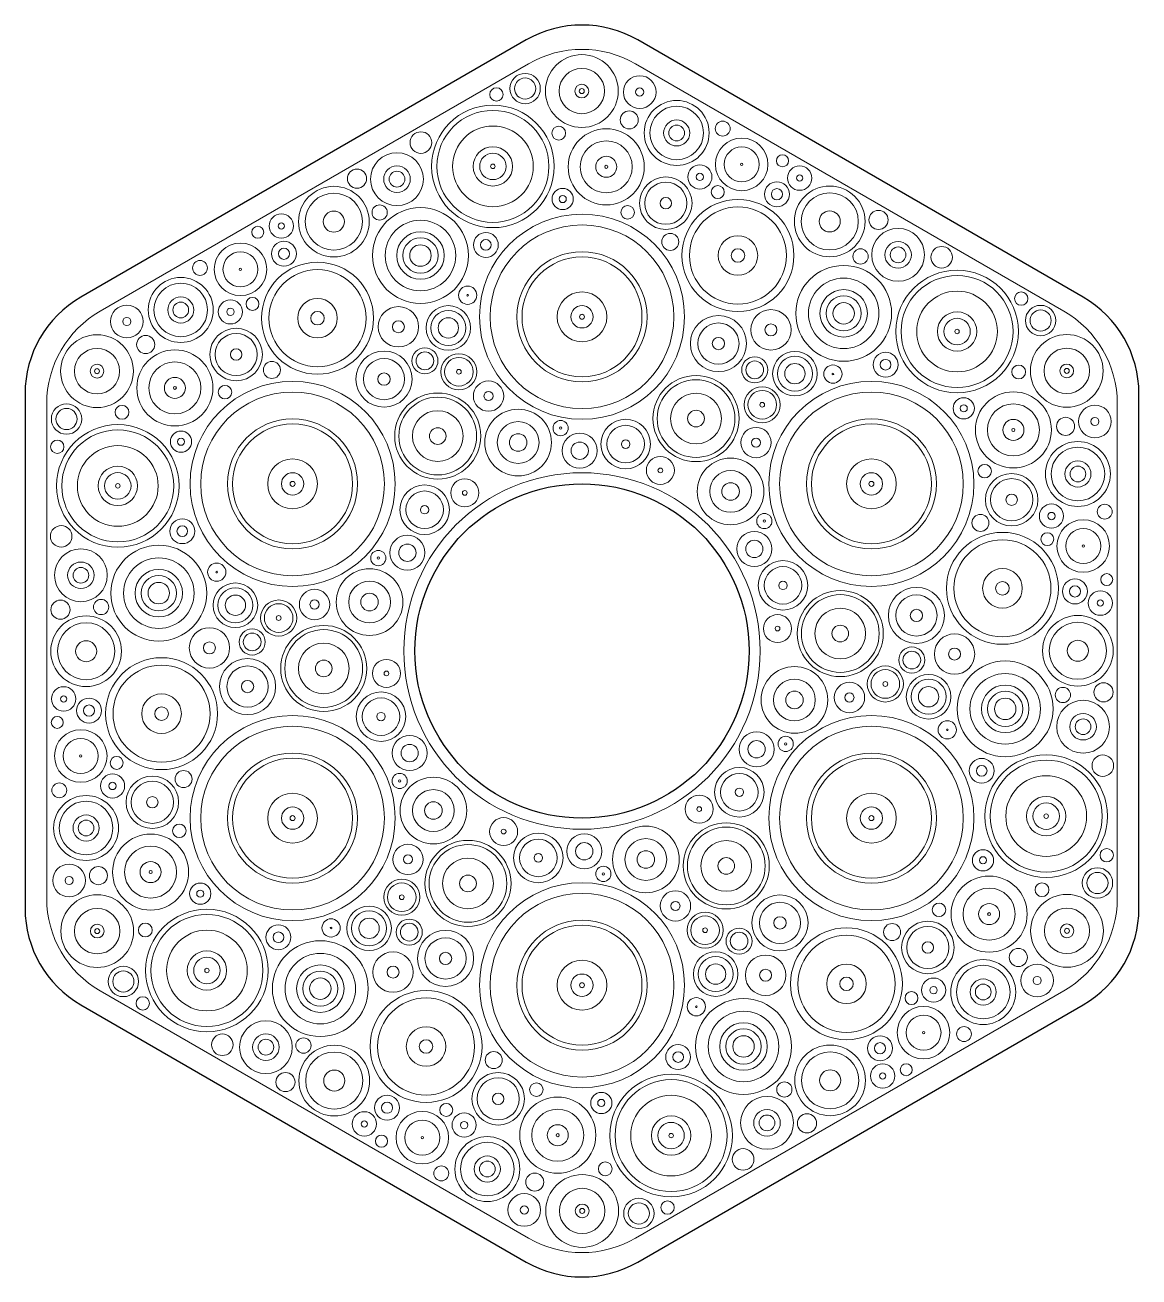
# Model space of a CAD drawing. Header units: millimetres. Extents: x -446 to 815, y -612 to 225.
# Drawn here: x -183.8 to -108.8, y -611.5 to -527.2 of the extents above; entities that cross this region are included whole.
import ezdxf

# ---------------------------------------------------------------- set-up
doc = ezdxf.new("R2010")
doc.units = ezdxf.units.MM
doc.layers.get('0').update_dxf_attribs({"color": 1, "true_color": 0xff0000})
doc.layers.add('Vector Engrave', color=5, linetype='Continuous', lineweight=0, true_color=0x0000ff)

msp = doc.modelspace()

# ---------------------------------------------------------------- linework, layer by layer
for p, q in [((-150, -528.253), (-180, -545.574)), ((-112.5, -545.574), (-142.5, -528.253)), ((-183.75, -552.069), (-183.75, -586.71)), ((-108.75, -586.71), (-108.75, -552.069)), ((-180, -593.205), (-150, -610.526)), ((-142.5, -610.526), (-112.5, -593.205))]:
    msp.add_line(p, q)
msp.add_circle((-146.25, -569.389), 11.25)
for centre, start, end in [((-146.25, -534.748), 60, 120), ((-176.25, -552.069), 120, 180), ((-116.25, -552.069), 360, 60), ((-176.25, -586.71), 180, 240), ((-116.25, -586.71), 300, 360), ((-146.25, -604.03), 240, 300)]:
    msp.add_arc(centre, 7.5, start, end)
at = {"layer": 'Vector Engrave'}
for p, q in [((-178.686, -546.501), (-149.854, -529.855)), ((-142.646, -529.855), (-113.814, -546.501)), ((-182.29, -586.035), (-182.29, -552.743)), ((-110.21, -552.743), (-110.21, -586.035)), ((-149.854, -608.924), (-178.686, -592.278)), ((-113.814, -592.278), (-142.646, -608.924))]:
    msp.add_line(p, q, dxfattribs=at)
for centre, radius in [((-146.262, -531.691), 2.449), ((-150.079, -531.524), 1.022), ((-150.079, -531.524), 0.713), ((-146.262, -531.691), 1.525), ((-142.363, -531.759), 1.101), ((-152.008, -531.92), 0.45), ((-146.262, -531.691), 0.461), ((-146.262, -531.691), 0.169), ((-142.363, -531.759), 0.274), ((-152.25, -536.764), 4.125), ((-139.875, -534.514), 2.187), ((-152.25, -536.764), 3.769), ((-143.069, -533.634), 0.609), ((-139.875, -534.514), 1.803), ((-152.25, -536.764), 2.717), ((-147.817, -534.532), 0.467), ((-144.617, -536.794), 2.561), ((-139.875, -534.514), 0.877), ((-139.875, -534.514), 0.53), ((-136.776, -534.22), 0.501), ((-157.097, -535.162), 0.726), ((-144.617, -536.794), 1.752), ((-135.497, -536.629), 1.77), ((-158.706, -537.624), 1.778), ((-152.25, -536.764), 1.325), ((-152.25, -536.764), 0.89), ((-135.497, -536.629), 1.177), ((-132.75, -536.389), 0.403), ((-158.706, -537.624), 0.894), ((-152.25, -536.764), 0.15), ((-144.617, -536.794), 0.707), ((-144.617, -536.794), 0.103), ((-138.315, -537.474), 0.814), ((-135.497, -536.629), 0.0766), ((-131.594, -537.552), 0.822), ((-161.4, -537.589), 0.645), ((-158.706, -537.624), 0.528), ((-140.606, -539.244), 1.766), ((-138.315, -537.474), 0.247), ((-131.594, -537.552), 0.209), ((-162.957, -540.484), 2.379), ((-147.548, -538.963), 0.714), ((-140.606, -539.244), 1.421), ((-137.107, -538.492), 0.436), ((-133.125, -538.639), 0.839), ((-133.125, -538.639), 0.375), ((-129.571, -540.468), 2.379), ((-129.571, -540.468), 1.922), ((-162.957, -540.484), 1.922), ((-159.875, -539.868), 0.514), ((-147.548, -538.963), 0.241), ((-140.606, -539.244), 0.384), ((-135.75, -542.764), 3.769), ((-166.493, -540.778), 0.822), ((-162.957, -540.484), 0.709), ((-157.125, -542.764), 3.226), ((-146.25, -546.889), 6.903), ((-143.179, -539.86), 0.453), ((-135.75, -542.764), 3.267), ((-129.571, -540.468), 0.709), ((-126.285, -540.369), 0.645), ((-168.079, -541.198), 0.403), ((-166.493, -540.778), 0.209), ((-157.125, -542.764), 2.375), ((-146.25, -546.889), 6.185), ((-124.968, -542.719), 1.778), ((-169.245, -543.696), 1.77), ((-166.318, -542.648), 0.839), ((-157.125, -542.764), 1.598), ((-157.125, -542.764), 1.186), ((-152.722, -542.051), 0.837), ((-152.722, -542.051), 0.36), ((-140.304, -541.848), 0.573), ((-135.75, -542.764), 1.332), ((-124.968, -542.719), 0.894), ((-169.245, -543.696), 1.177), ((-166.318, -542.648), 0.375), ((-157.125, -542.764), 0.722), ((-146.25, -546.889), 4.379), ((-135.75, -542.764), 0.458), ((-127.497, -542.829), 0.514), ((-124.968, -542.719), 0.528), ((-122.032, -542.882), 0.726), ((-171.971, -543.6), 0.501), ((-164.058, -546.984), 3.769), ((-146.25, -546.889), 4.039), ((-128.63, -546.659), 3.226), ((-173.265, -546.431), 2.187), ((-169.245, -543.696), 0.0766), ((-164.058, -546.984), 3.267), ((-128.63, -546.659), 2.375), ((-120.996, -547.881), 4.125), ((-120.996, -547.881), 3.769), ((-173.265, -546.431), 1.803), ((-153.949, -545.438), 0.614), ((-146.25, -546.889), 1.677), ((-128.63, -546.659), 1.598), ((-120.996, -547.881), 2.717), ((-116.679, -545.668), 0.45), ((-176.895, -547.208), 1.101), ((-173.265, -546.431), 0.877), ((-173.265, -546.431), 0.53), ((-169.922, -546.56), 0.814), ((-168.436, -546.023), 0.436), ((-164.058, -546.984), 1.332), ((-155.25, -547.639), 1.5), ((-153.949, -545.438), 0.0555), ((-146.25, -546.889), 0.75), ((-128.63, -546.659), 1.186), ((-128.63, -546.659), 0.722), ((-115.372, -547.141), 1.022), ((-176.895, -547.208), 0.274), ((-169.922, -546.56), 0.247), ((-164.058, -546.984), 0.458), ((-158.612, -547.563), 1.36), ((-155.25, -547.639), 1.179), ((-155.25, -547.639), 0.685), ((-146.25, -546.889), 0.168), ((-137.062, -548.693), 1.889), ((-133.528, -547.77), 1.36), ((-120.996, -547.881), 1.325), ((-115.372, -547.141), 0.713), ((-169.535, -549.429), 1.766), ((-158.612, -547.563), 0.404), ((-137.062, -548.693), 1.386), ((-133.528, -547.77), 0.404), ((-120.996, -547.881), 0.89), ((-120.996, -547.881), 0.15), ((-178.904, -550.55), 2.449), ((-175.625, -548.757), 0.609), ((-169.535, -549.429), 1.421), ((-137.062, -548.693), 0.416), ((-113.608, -550.53), 2.449), ((-178.904, -550.55), 1.525), ((-173.662, -551.678), 2.561), ((-169.535, -549.429), 0.384), ((-159.58, -551.084), 1.889), ((-156.827, -549.855), 0.878), ((-156.827, -549.855), 0.597), ((-154.538, -550.592), 1.215), ((-131.914, -550.72), 1.5), ((-125.81, -550.116), 0.837), ((-113.608, -550.53), 1.525), ((-178.904, -550.55), 0.461), ((-173.662, -551.678), 1.752), ((-167.128, -550.47), 0.573), ((-159.58, -551.084), 1.386), ((-154.538, -550.592), 0.964), ((-134.621, -550.462), 0.878), ((-134.621, -550.462), 0.597), ((-131.914, -550.72), 1.179), ((-131.914, -550.72), 0.685), ((-129.357, -550.746), 0.614), ((-125.81, -550.116), 0.36), ((-116.846, -550.603), 0.467), ((-113.608, -550.53), 0.461), ((-113.608, -550.53), 0.169), ((-178.904, -550.55), 0.169), ((-173.662, -551.678), 0.707), ((-159.58, -551.084), 0.416), ((-154.538, -550.592), 0.161), ((-138.574, -553.742), 2.897), ((-138.574, -553.742), 2.617), ((-129.357, -550.746), 0.0555), ((-173.662, -551.678), 0.103), ((-165.736, -558.139), 6.903), ((-165.736, -558.139), 6.185), ((-170.288, -551.965), 0.453), ((-155.963, -554.918), 2.897), ((-152.543, -552.227), 1.022), ((-152.543, -552.227), 0.306), ((-138.574, -553.742), 1.708), ((-134.115, -552.813), 1.215), ((-134.115, -552.813), 0.964), ((-126.764, -558.139), 6.903), ((-126.764, -558.139), 6.185), ((-117.205, -554.506), 2.561), ((-180.956, -553.773), 1.022), ((-177.221, -553.318), 0.467), ((-155.963, -554.918), 2.617), ((-134.115, -552.813), 0.161), ((-120.548, -553.052), 0.714), ((-120.548, -553.052), 0.241), ((-117.205, -554.506), 1.752), ((-111.717, -553.941), 1.101), ((-180.956, -553.773), 0.713), ((-155.963, -554.918), 1.708), ((-150.55, -555.355), 2.246), ((-138.574, -553.742), 0.562), ((-113.694, -554.266), 0.609), ((-111.717, -553.941), 0.274), ((-177.504, -558.273), 4.125), ((-177.504, -558.273), 3.769), ((-165.736, -558.139), 4.379), ((-165.736, -558.139), 4.039), ((-155.963, -554.918), 0.562), ((-150.55, -555.355), 1.406), ((-147.689, -554.383), 0.513), ((-147.689, -554.383), 0.0828), ((-143.31, -555.46), 1.669), ((-143.31, -555.46), 1.264), ((-134.534, -555.358), 1.022), ((-126.764, -558.139), 4.379), ((-126.764, -558.139), 4.039), ((-117.205, -554.506), 0.707), ((-117.205, -554.506), 0.103), ((-181.579, -555.641), 0.45), ((-173.249, -555.3), 0.714), ((-173.249, -555.3), 0.241), ((-150.55, -555.355), 0.591), ((-146.399, -555.905), 1.181), ((-146.399, -555.905), 0.583), ((-143.31, -555.46), 0.286), ((-134.534, -555.358), 0.306), ((-112.86, -557.473), 2.187), ((-177.504, -558.273), 2.717), ((-112.86, -557.473), 1.803), ((-177.504, -558.273), 1.325), ((-165.736, -558.139), 1.677), ((-140.975, -557.232), 0.942), ((-140.975, -557.232), 0.158), ((-136.246, -558.648), 2.246), ((-126.764, -558.139), 1.677), ((-119.141, -557.284), 0.453), ((-112.86, -557.473), 0.877), ((-112.86, -557.473), 0.53), ((-177.504, -558.273), 0.89), ((-165.736, -558.139), 0.75), ((-146.25, -569.389), 12), ((-154.141, -558.742), 0.942), ((-136.246, -558.648), 1.406), ((-126.764, -558.139), 0.75), ((-117.321, -559.205), 1.766), ((-117.321, -559.205), 1.421), ((-177.504, -558.273), 0.15), ((-165.736, -558.139), 0.168), ((-156.844, -559.879), 1.669), ((-156.844, -559.879), 1.264), ((-154.141, -558.742), 0.158), ((-136.246, -558.648), 0.591), ((-126.764, -558.139), 0.168), ((-156.844, -559.879), 0.286), ((-117.321, -559.205), 0.384), ((-114.643, -560.304), 0.814), ((-111.056, -560.009), 0.501), ((-133.973, -560.64), 0.513), ((-119.426, -560.768), 0.573), ((-114.643, -560.304), 0.247), ((-181.315, -561.67), 0.726), ((-173.161, -561.325), 0.837), ((-173.161, -561.325), 0.36), ((-133.973, -560.64), 0.0828), ((-112.502, -562.322), 1.77), ((-112.502, -562.322), 1.177), ((-158.002, -562.776), 1.181), ((-134.647, -562.518), 1.181), ((-134.647, -562.518), 0.583), ((-117.942, -565.17), 3.769), ((-117.942, -565.17), 3.267), ((-114.921, -561.859), 0.436), ((-179.988, -564.294), 1.778), ((-174.745, -565.495), 3.226), ((-159.965, -563.132), 0.513), ((-158.002, -562.776), 0.583), ((-112.502, -562.322), 0.0766), ((-179.988, -564.294), 0.894), ((-179.988, -564.294), 0.528), ((-174.745, -565.495), 2.375), ((-170.842, -564.081), 0.614), ((-159.965, -563.132), 0.0828), ((-132.717, -564.97), 1.669), ((-132.717, -564.97), 1.264), ((-117.942, -565.17), 1.332), ((-174.745, -565.495), 1.598), ((-174.745, -565.495), 1.186), ((-170.842, -564.081), 0.0555), ((-160.554, -566.096), 2.246), ((-132.717, -564.97), 0.286), ((-113.057, -565.381), 0.839), ((-110.921, -564.581), 0.403), ((-174.745, -565.495), 0.722), ((-169.586, -566.309), 1.5), ((-169.586, -566.309), 1.179), ((-164.259, -566.259), 1.022), ((-160.554, -566.096), 1.406), ((-160.554, -566.096), 0.591), ((-128.861, -568.213), 2.897), ((-123.732, -566.998), 1.889), ((-117.942, -565.17), 0.458), ((-113.057, -565.381), 0.375), ((-111.35, -566.164), 0.822), ((-181.365, -566.61), 0.645), ((-178.629, -566.429), 0.514), ((-169.586, -566.309), 0.685), ((-166.673, -567.169), 1.215), ((-166.673, -567.169), 0.964), ((-164.259, -566.259), 0.306), ((-128.861, -568.213), 2.617), ((-123.732, -566.998), 1.386), ((-111.35, -566.164), 0.209), ((-179.636, -569.405), 2.379), ((-166.673, -567.169), 0.161), ((-133.084, -567.88), 0.942), ((-128.861, -568.213), 1.708), ((-123.732, -566.998), 0.416), ((-112.864, -569.373), 2.379), ((-179.636, -569.405), 1.922), ((-171.333, -569.181), 1.36), ((-168.456, -568.782), 0.878), ((-163.639, -570.566), 2.897), ((-163.639, -570.566), 2.617), ((-133.084, -567.88), 0.158), ((-128.861, -568.213), 0.562), ((-112.864, -569.373), 1.922), ((-179.636, -569.405), 0.709), ((-171.333, -569.181), 0.404), ((-168.456, -568.782), 0.597), ((-163.639, -570.566), 1.708), ((-121.167, -569.597), 1.36), ((-112.864, -569.373), 0.709), ((-124.044, -569.997), 0.878), ((-124.044, -569.997), 0.597), ((-121.167, -569.597), 0.404), ((-174.558, -573.609), 3.769), ((-174.558, -573.609), 3.267), ((-168.768, -571.781), 1.889), ((-168.768, -571.781), 1.386), ((-163.639, -570.566), 0.562), ((-159.416, -570.899), 0.942), ((-131.946, -572.683), 2.246), ((-125.827, -571.61), 1.215), ((-117.755, -573.284), 3.226), ((-168.768, -571.781), 0.416), ((-159.416, -570.899), 0.158), ((-131.946, -572.683), 1.406), ((-125.827, -571.61), 0.964), ((-122.914, -572.47), 1.5), ((-122.914, -572.47), 1.179), ((-117.755, -573.284), 2.375), ((-181.15, -572.615), 0.822), ((-159.783, -573.808), 1.669), ((-131.946, -572.683), 0.591), ((-128.241, -572.52), 1.022), ((-128.241, -572.52), 0.306), ((-125.827, -571.61), 0.161), ((-122.914, -572.47), 0.685), ((-117.755, -573.284), 1.598), ((-117.755, -573.284), 1.186), ((-113.871, -572.35), 0.514), ((-111.135, -572.169), 0.645), ((-181.15, -572.615), 0.209), ((-179.443, -573.398), 0.839), ((-179.443, -573.398), 0.375), ((-174.558, -573.609), 1.332), ((-159.783, -573.808), 1.264), ((-117.755, -573.284), 0.722), ((-112.512, -574.485), 1.778), ((-181.579, -574.198), 0.403), ((-174.558, -573.609), 0.458), ((-165.736, -580.639), 6.903), ((-159.783, -573.808), 0.286), ((-126.764, -580.639), 6.903), ((-112.512, -574.485), 0.894), ((-112.512, -574.485), 0.528), ((-179.998, -576.457), 1.77), ((-165.736, -580.639), 6.185), ((-126.764, -580.639), 6.185), ((-121.658, -574.697), 0.614), ((-121.658, -574.697), 0.0555), ((-179.998, -576.457), 1.177), ((-157.853, -576.26), 1.181), ((-134.498, -576.003), 1.181), ((-134.498, -576.003), 0.583), ((-132.535, -575.647), 0.513), ((-132.535, -575.647), 0.0828), ((-179.998, -576.457), 0.0766), ((-177.579, -576.92), 0.436), ((-165.736, -580.639), 4.379), ((-157.853, -576.26), 0.583), ((-126.764, -580.639), 4.379), ((-114.996, -580.506), 4.125), ((-111.185, -577.109), 0.726), ((-165.736, -580.639), 4.039), ((-135.656, -578.9), 1.669), ((-126.764, -580.639), 4.039), ((-119.339, -577.454), 0.837), ((-119.339, -577.454), 0.36), ((-114.996, -580.506), 3.769), ((-177.857, -578.475), 0.814), ((-175.179, -579.574), 1.766), ((-175.179, -579.574), 1.421), ((-173.074, -578.01), 0.573), ((-158.527, -578.139), 0.513), ((-158.527, -578.139), 0.0828), ((-156.254, -580.13), 2.246), ((-135.656, -578.9), 1.264), ((-114.996, -580.506), 2.717), ((-181.444, -578.769), 0.501), ((-177.857, -578.475), 0.247), ((-165.736, -580.639), 1.677), ((-156.254, -580.13), 1.406), ((-135.656, -578.9), 0.286), ((-126.764, -580.639), 1.677), ((-179.64, -581.306), 2.187), ((-179.64, -581.306), 1.803), ((-175.179, -579.574), 0.384), ((-156.254, -580.13), 0.591), ((-138.359, -580.036), 0.942), ((-114.996, -580.506), 1.325), ((-114.996, -580.506), 0.89), ((-179.64, -581.306), 0.877), ((-165.736, -580.639), 0.75), ((-165.736, -580.639), 0.168), ((-151.525, -581.546), 0.942), ((-138.359, -580.036), 0.158), ((-126.764, -580.639), 0.75), ((-126.764, -580.639), 0.168), ((-114.996, -580.506), 0.15), ((-179.64, -581.306), 0.53), ((-173.359, -581.494), 0.453), ((-151.525, -581.546), 0.158), ((-141.95, -583.424), 2.246), ((-136.537, -583.861), 2.897), ((-136.537, -583.861), 2.617), ((-175.295, -584.273), 2.561), ((-153.926, -585.037), 2.897), ((-149.19, -583.319), 1.669), ((-149.19, -583.319), 1.264), ((-146.101, -582.874), 1.181), ((-146.101, -582.874), 0.583), ((-141.95, -583.424), 1.406), ((-136.537, -583.861), 1.708), ((-175.295, -584.273), 1.752), ((-157.966, -583.421), 1.022), ((-157.966, -583.421), 0.306), ((-153.926, -585.037), 2.617), ((-149.19, -583.319), 0.286), ((-141.95, -583.424), 0.591), ((-119.251, -583.479), 0.714), ((-110.921, -583.138), 0.45), ((-180.783, -584.838), 1.101), ((-178.806, -584.513), 0.609), ((-175.295, -584.273), 0.707), ((-153.926, -585.037), 1.708), ((-144.811, -584.396), 0.513), ((-136.537, -583.861), 0.562), ((-119.251, -583.479), 0.241), ((-111.544, -585.006), 1.022), ((-180.783, -584.838), 0.274), ((-175.295, -584.273), 0.103), ((-158.385, -585.966), 1.215), ((-153.926, -585.037), 0.562), ((-144.811, -584.396), 0.0828), ((-118.838, -587.101), 2.561), ((-111.544, -585.006), 0.713), ((-171.952, -585.726), 0.714), ((-171.952, -585.726), 0.241), ((-158.385, -585.966), 0.964), ((-146.25, -591.889), 6.903), ((-146.25, -591.889), 6.185), ((-139.957, -586.551), 1.022), ((-118.838, -587.101), 1.752), ((-115.279, -585.461), 0.467), ((-178.892, -588.249), 2.449), ((-160.586, -588.059), 1.5), ((-158.385, -585.966), 0.161), ((-139.957, -586.551), 0.306), ((-132.92, -587.695), 1.889), ((-132.92, -587.695), 1.386), ((-122.212, -586.814), 0.453), ((-118.838, -587.101), 0.707), ((-113.596, -588.229), 2.449), ((-178.892, -588.249), 1.525), ((-171.504, -590.898), 4.125), ((-171.504, -590.898), 3.769), ((-163.143, -588.032), 0.614), ((-160.586, -588.059), 1.179), ((-160.586, -588.059), 0.685), ((-157.879, -588.316), 0.878), ((-137.962, -588.187), 1.215), ((-137.962, -588.187), 0.964), ((-132.92, -587.695), 0.416), ((-118.838, -587.101), 0.103), ((-113.596, -588.229), 1.525), ((-178.892, -588.249), 0.461), ((-178.892, -588.249), 0.169), ((-175.654, -588.175), 0.467), ((-171.504, -590.898), 2.717), ((-166.69, -588.663), 0.837), ((-163.143, -588.032), 0.0555), ((-157.879, -588.316), 0.597), ((-155.438, -590.086), 1.889), ((-146.25, -591.889), 4.379), ((-146.25, -591.889), 4.039), ((-137.962, -588.187), 0.161), ((-135.673, -588.924), 0.878), ((-128.442, -591.795), 3.769), ((-125.372, -588.309), 0.573), ((-122.965, -589.35), 1.766), ((-122.965, -589.35), 1.421), ((-113.596, -588.229), 0.461), ((-113.596, -588.229), 0.169), ((-163.87, -592.12), 3.226), ((-166.69, -588.663), 0.36), ((-155.438, -590.086), 1.386), ((-135.673, -588.924), 0.597), ((-128.442, -591.795), 3.267), ((-122.965, -589.35), 0.384), ((-171.504, -590.898), 1.325), ((-163.87, -592.12), 2.375), ((-158.972, -591.008), 1.36), ((-155.438, -590.086), 0.416), ((-137.25, -591.139), 1.5), ((-137.25, -591.139), 1.179), ((-133.888, -591.216), 1.36), ((-116.875, -590.022), 0.609), ((-177.128, -591.638), 1.022), ((-171.504, -590.898), 0.89), ((-171.504, -590.898), 0.15), ((-163.87, -592.12), 1.598), ((-158.972, -591.008), 0.404), ((-146.25, -591.889), 1.677), ((-137.25, -591.139), 0.685), ((-133.888, -591.216), 0.404), ((-128.442, -591.795), 1.332), ((-119.235, -592.348), 2.187), ((-119.235, -592.348), 1.803), ((-115.605, -591.571), 1.101), ((-177.128, -591.638), 0.713), ((-163.87, -592.12), 1.186), ((-163.87, -592.12), 0.722), ((-146.25, -591.889), 0.75), ((-128.442, -591.795), 0.458), ((-122.578, -592.219), 0.814), ((-119.235, -592.348), 0.877), ((-115.605, -591.571), 0.274), ((-156.75, -596.014), 3.769), ((-146.25, -591.889), 0.168), ((-124.064, -592.756), 0.436), ((-122.578, -592.219), 0.247), ((-119.235, -592.348), 0.53), ((-175.821, -593.111), 0.45), ((-156.75, -596.014), 3.267), ((-138.551, -593.34), 0.614), ((-138.551, -593.34), 0.0555), ((-135.375, -596.014), 3.226), ((-123.255, -595.082), 1.77), ((-135.375, -596.014), 2.375), ((-123.255, -595.082), 1.177), ((-167.532, -596.06), 1.778), ((-156.75, -596.014), 1.332), ((-135.375, -596.014), 1.598), ((-135.375, -596.014), 1.186), ((-123.255, -595.082), 0.0766), ((-120.529, -595.179), 0.501), ((-170.468, -595.897), 0.726), ((-167.532, -596.06), 0.894), ((-167.532, -596.06), 0.528), ((-165.003, -595.95), 0.514), ((-156.75, -596.014), 0.458), ((-135.375, -596.014), 0.722), ((-126.182, -596.131), 0.839), ((-126.182, -596.131), 0.375), ((-162.929, -598.31), 2.379), ((-162.929, -598.31), 1.922), ((-152.196, -596.93), 0.573), ((-139.778, -596.727), 0.837), ((-139.778, -596.727), 0.36), ((-129.543, -598.294), 2.379), ((-129.543, -598.294), 1.922), ((-126.007, -598.001), 0.822), ((-124.421, -597.581), 0.403), ((-166.215, -598.41), 0.645), ((-162.929, -598.31), 0.709), ((-151.894, -599.535), 1.766), ((-151.894, -599.535), 1.421), ((-140.25, -602.014), 4.125), ((-140.25, -602.014), 3.769), ((-132.625, -598.91), 0.514), ((-129.543, -598.294), 0.709), ((-126.007, -598.001), 0.209), ((-151.894, -599.535), 0.384), ((-149.321, -598.919), 0.453), ((-144.952, -599.816), 0.714), ((-159.375, -600.139), 0.839), ((-159.375, -600.139), 0.375), ((-155.393, -600.287), 0.436), ((-147.883, -601.985), 2.561), ((-144.952, -599.816), 0.241), ((-140.25, -602.014), 2.717), ((-133.794, -601.155), 1.778), ((-160.906, -601.226), 0.822), ((-157.003, -602.15), 1.77), ((-154.185, -601.305), 0.814), ((-147.883, -601.985), 1.752), ((-140.25, -602.014), 1.325), ((-133.794, -601.155), 0.894), ((-133.794, -601.155), 0.528), ((-131.1, -601.189), 0.645), ((-160.906, -601.226), 0.209), ((-157.003, -602.15), 1.177), ((-154.185, -601.305), 0.247), ((-147.883, -601.985), 0.707), ((-140.25, -602.014), 0.89), ((-159.75, -602.389), 0.403), ((-157.003, -602.15), 0.0766), ((-152.625, -604.264), 2.187), ((-152.625, -604.264), 1.803), ((-147.883, -601.985), 0.103), ((-140.25, -602.014), 0.15), ((-152.625, -604.264), 0.877), ((-135.403, -603.617), 0.726), ((-155.724, -604.559), 0.501), ((-152.625, -604.264), 0.53), ((-144.683, -604.247), 0.467), ((-149.431, -605.145), 0.609), ((-146.238, -607.088), 2.449), ((-150.137, -607.02), 1.101), ((-146.238, -607.088), 1.525), ((-150.137, -607.02), 0.274), ((-146.238, -607.088), 0.461), ((-142.421, -607.254), 1.022), ((-142.421, -607.254), 0.713), ((-140.492, -606.859), 0.45), ((-146.238, -607.088), 0.169)]:
    msp.add_circle(centre, radius, dxfattribs=at)
for centre, start, end in [((-146.25, -536.097), 60, 120), ((-175.082, -552.743), 120, 180), ((-117.418, -552.743), 360, 60), ((-175.082, -586.035), 180, 240), ((-117.418, -586.035), 300, 360), ((-146.25, -602.681), 240, 300)]:
    msp.add_arc(centre, 7.208, start, end, dxfattribs=at)

doc.saveas('drawing.dxf')
